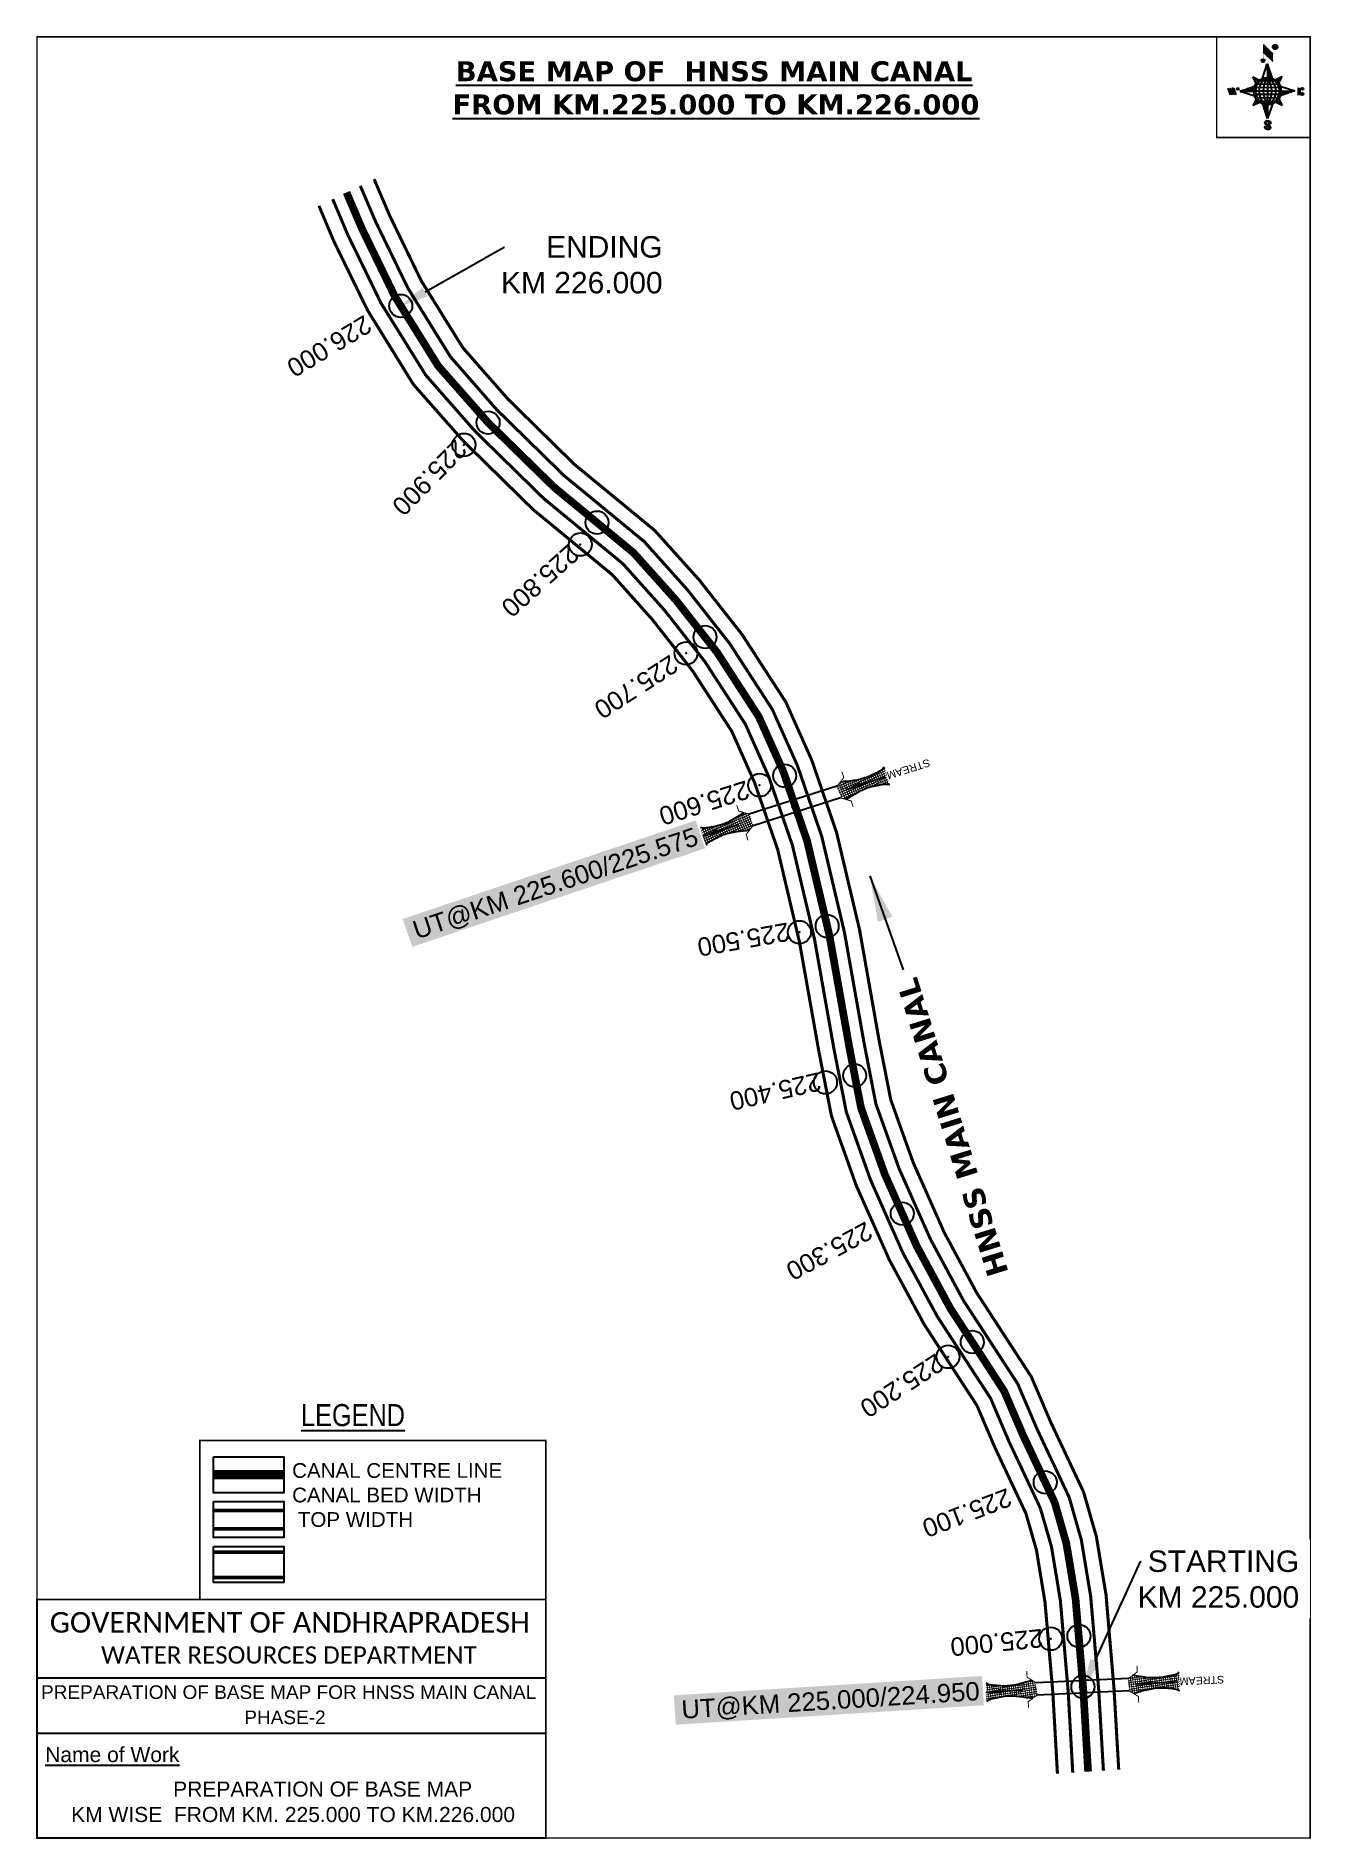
# Model space of a CAD drawing. Header units: inches. Extents: x 749318 to 750150, y 1626701 to 1627878.
import ezdxf
from ezdxf import colors
from ezdxf.entities.mleader import LeaderData, LeaderLine
from ezdxf.enums import TextEntityAlignment as Align
from ezdxf.math import Vec2, Vec3

# ---------------------------------------------------------------- set-up
doc = ezdxf.new("R2010")
doc.units = ezdxf.units.IN
doc.header["$LTSCALE"] = 15
doc.header["$MEASUREMENT"] = 0
doc.header["$PDMODE"] = 32
doc.header["$PDSIZE"] = 15
doc.linetypes.add('HIDDEN2', pattern=[0.1875, 0.125, -0.0625])
for name, color, linetype in [('AQUADUCT', 1, 'Continuous'), ('bord', 1, 'Continuous'), ('CANAL1', 7, 'Continuous'), ('CSMark', 72, 'Continuous'), ('DCBMS', 232, 'Continuous'), ('PAGE', 7, 'Continuous'), ('STRUCTURE', 5, 'Continuous'), ('TEXT', 6, 'Continuous')]:
    doc.layers.add(name, color=color, linetype=linetype)
doc.styles.add('ARIALN', font='ARIALN.TTF')
doc.styles.get("Standard").update_dxf_attribs({"font": 'arial.ttf'})
doc.dimstyles.get("Standard").update_dxf_attribs({"dimtxt": 20, "dimasz": 0.18, "dimexe": 0.18, "dimexo": 0.0625, "dimgap": 0.09, "dimtad": 0, "dimtih": 1, "dimtoh": 1, "dimdec": 4, "dimzin": 0, "dimdsep": 46, "dimtxsty": 'Standard', "dimcen": 0.09, "dimadec": 0, "dimazin": 0, "dimtfac": 1, "dimtdec": 4, "dimtofl": 0, "dimtmove": 0, "dimatfit": 3, "dimfxl": 1, "dimtolj": 1, "dimtzin": 0, "dimarcsym": 0})
pattern_1 = [(267.297113149, (-8720374.938, 50637915.138), (10.5367255337, -0.497431438), [])]
pattern_2 = [(357.297113149, (-8720374.938, 50637915.138), (0.497431438, 10.5367255337), [])]

# ---------------------------------------------------------------- blocks, each defined once
blk = doc.blocks.new('*X26')
at = {"color": 0, "linetype": 'Continuous'}
for p, q in [((6321.6, 240.5), (6322.3, 241.2)), ((6321.6, 240.3), (6322.3, 241)), ((6321.6, 240.1), (6322.3, 240.8)), ((6321.6, 239.9), (6322.4, 240.7)), ((6321.6, 239.8), (6322.4, 240.6)), ((6321.6, 239.6), (6322.5, 240.5)), ((6321.6, 239.4), (6322.5, 240.3)), ((6321.6, 239.2), (6322.6, 240.2)), ((6321.7, 239.1), (6322.6, 240.1)), ((6321.8, 240.8), (6322.4, 241.4)), ((6321.8, 239), (6322.7, 240)), ((6321.8, 239), (6322.8, 239.9)), ((6321.9, 238.9), (6322.9, 239.8)), ((6322, 238.8), (6323, 239.7)), ((6322.1, 241.3), (6322.4, 241.6)), ((6322.1, 238.7), (6323.1, 239.6)), ((6322.2, 238.6), (6323.1, 239.6)), ((6322.3, 238.5), (6323.2, 239.5)), ((6322.4, 238.5), (6323.3, 239.4)), ((6322.5, 238.4), (6323.4, 239.3)), ((6322.7, 238.4), (6323.6, 239.3)), ((6322.8, 238.3), (6323.7, 239.2)), ((6322.9, 238.3), (6323.8, 239.1)), ((6323.1, 238.2), (6323.9, 239.1)), ((6323.2, 238.2), (6324, 239)), ((6323.3, 238.2), (6324.2, 239)), ((6323.5, 238.1), (6324.3, 238.9)), ((6323.7, 238.1), (6324.4, 238.9)), ((6323.8, 238.1), (6324.6, 238.8)), ((6324.1, 238.2), (6324.7, 238.8)), ((6324.3, 238.3), (6324.9, 238.8)), ((6324.6, 238.3), (6325.1, 238.8)), ((6324.8, 238.4), (6325.2, 238.8)), ((6325.1, 238.5), (6325.4, 238.8)), ((6325.4, 238.6), (6325.6, 238.8))]:
    blk.add_line(p, q, dxfattribs=at)
blk = doc.blocks.new('*X25')
at = {"color": 0, "linetype": 'Continuous'}
for p, q in [((6324.4, 240.3), (6324.5, 240.4)), ((6324.6, 240.3), (6324.8, 240.5)), ((6324.7, 240.2), (6325, 240.5)), ((6324.8, 240.2), (6325.2, 240.6)), ((6325, 240.1), (6325.5, 240.6)), ((6325.1, 240.1), (6325.6, 240.6)), ((6325.2, 240), (6325.8, 240.6)), ((6325.3, 240), (6326, 240.6)), ((6325.4, 239.9), (6326.1, 240.6)), ((6325.5, 239.8), (6326.2, 240.5)), ((6325.6, 239.8), (6326.3, 240.5)), ((6325.7, 239.7), (6326.5, 240.4)), ((6325.9, 239.6), (6326.6, 240.3)), ((6326, 239.5), (6326.7, 240.3)), ((6326, 239.4), (6326.8, 240.2)), ((6326.1, 239.3), (6327, 240.2)), ((6326.2, 239.3), (6327.1, 240.1)), ((6326.3, 239.2), (6327.1, 240)), ((6326.4, 239.1), (6327.2, 239.9)), ((6326.5, 239), (6327.3, 239.8)), ((6326.5, 238.9), (6327.4, 239.7)), ((6326.6, 238.8), (6327.5, 239.6)), ((6326.7, 238.7), (6327.5, 239.5)), ((6326.8, 238.6), (6327.6, 239.4)), ((6326.8, 238.5), (6327.7, 239.3)), ((6326.8, 236.5), (6327.4, 237)), ((6326.9, 238.3), (6327.8, 239.2)), ((6326.9, 238.2), (6327.9, 239.1)), ((6326.9, 236.8), (6327.6, 237.4)), ((6327, 238.1), (6327.8, 239)), ((6327, 237.9), (6327.8, 238.8)), ((6327, 237.8), (6327.8, 238.6)), ((6327, 237.6), (6327.8, 238.4)), ((6327, 237.4), (6327.8, 238.2)), ((6327, 237.3), (6327.8, 238)), ((6327, 237.1), (6327.8, 237.9))]:
    blk.add_line(p, q, dxfattribs=at)
blk = doc.blocks.new('H')
at = {"layer": 'bord', "extrusion": (0.000427885, 0.004792, 0.999988)}
h = blk.add_hatch(dxfattribs=at)
h.set_pattern_fill('LINE', color=8, scale=84.387686, angle=-2.7029, style=0)
h.set_pattern_definition(pattern_2)
h.paths.add_polyline_path([(-492, 786, -0.090992), (-448, 775), (-486, 912)])
h = blk.add_hatch(dxfattribs=at)
h.set_pattern_fill('LINE', color=8, scale=84.387686, angle=-92.7029, style=0)
h.set_pattern_definition(pattern_1)
h.paths.add_polyline_path([(-625, 665, -0.090992), (-615, 710), (-751, 671)])
h = blk.add_hatch(dxfattribs=at)
h.set_pattern_fill('LINE', color=8, scale=84.387686, angle=-2.7029, style=0)
h.set_pattern_definition(pattern_2)
h.paths.add_polyline_path([(-504, 533, -0.090992), (-549, 543), (-510, 406)])
h = blk.add_hatch(dxfattribs=at)
h.set_pattern_fill('LINE', color=8, scale=84.387686, angle=-92.7029, style=0)
h.set_pattern_definition(pattern_1)
h.paths.add_polyline_path([(-246, 647), (-372, 653, -0.090992), (-382, 609)])
for p, q in [((-519, 1020, -1217), (-435, 927, -1216)), ((-516, 1087, -1217), (-432, 994, -1217)), ((-538, 774, -1216), (-487, 906, -1216)), ((-487, 906, -1216), (-493, 780, -1216)), ((-487, 906, -1216), (-448, 769, -1216)), ((-865, 701, -1215), (-847, 638, -1215)), ((-847, 700, -1215), (-829, 637, -1215)), ((-829, 699, -1215), (-811, 636, -1215)), ((-829, 699, -1215), (-811, 698, -1215)), ((-811, 698, -1215), (-794, 635, -1215)), ((-752, 665, -1215), (-615, 704, -1215)), ((-627, 794, -1216), (-567, 760, -1216)), ((-627, 794, -1216), (-584, 747, -1215)), ((-599, 731, -1215), (-627, 794, -1216)), ((-421, 753, -1216), (-359, 781, -1216)), ((-359, 781, -1216), (-405, 739, -1216)), ((-359, 781, -1216), (-392, 721, -1215)), ((-379, 693, -1215), (-246, 641, -1215)), ((-213, 669, -1215), (-217, 601, -1215)), ((-752, 665, -1215), (-625, 659, -1215)), ((-619, 614, -1215), (-752, 665, -1215)), ((-639, 526, -1214), (-606, 585, -1215)), ((-639, 526, -1214), (-593, 568, -1215)), ((-577, 553, -1215), (-639, 526, -1214)), ((-511, 400, -1214), (-549, 537, -1214)), ((-460, 533, -1215), (-511, 400, -1214)), ((-505, 527, -1214), (-511, 400, -1214)), ((-371, 513, -1214), (-431, 546, -1215)), ((-371, 513, -1214), (-414, 560, -1215)), ((-399, 576, -1215), (-371, 513, -1214)), ((-246, 641, -1215), (-383, 603, -1215)), ((-373, 647, -1215), (-246, 641, -1215)), ((-197, 600, -1215), (-194, 668, -1215))]:
    blk.add_line(p, q, dxfattribs=at)
at = {"layer": 'bord', "color": 8, "linetype": 'ByBlock', "extrusion": (0.000427885, 0.004792, 0.999988)}
for p, q in [((-375, 679, -1215), (-620, 691, -1215)), ((-386, 711, -1215), (-605, 722, -1215)), ((-411, 744, -1216), (-578, 752, -1216)), ((-493, 780, -1216), (-505, 527, -1214)), ((-373, 647, -1215), (-625, 659, -1215)), ((-378, 616, -1215), (-623, 628, -1215)), ((-392, 585, -1215), (-611, 595, -1215)), ((-420, 555, -1215), (-587, 562, -1215))]:
    blk.add_line(p, q, dxfattribs=at)
at = {"layer": 'bord', "extrusion": (0.000427885, 0.004792, 0.999988), "elevation": -1212}
for points, const_width in [([(-522, 960), (-516, 1093)], 1.61), ([(-434, 933), (-428, 1066)], 1.61), ([(-870, 707), (-846, 706)], 0.642), ([(-829, 643), (-821, 678)], 0.642), ([(-793, 641), (-782, 694)], 0.642), ([(-223, 676), (-174, 673)], 0.706), ([(-829, 643), (-855, 644)], 0.642), ([(-811, 642), (-784, 641)], 0.642), ([(-177, 605), (-226, 607)], 0.706), ([(-195, 645), (-185, 644)], 0.706)]:
    blk.add_lwpolyline(points, dxfattribs=dict(at, const_width=const_width))
for points, const_width in [([(-414, 1073, 1), (-398, 1058, 1)], 22.3), ([(-530, 950, 1), (-520, 939, 1)], 14.8), ([(-776, 697, 1), (-769, 690, 1)], 8.9), ([(-180, 618, 1), (-173, 611, 1)], 9.79), ([(-178, 667, 1), (-171, 660, 1)], 9.79), ([(-490, 362, 1), (-498, 369, 1)], 11.1), ([(-525, 322, 1), (-533, 329, 1)], 11.1)]:
    blk.add_lwpolyline(points, format="xyb", close=True, dxfattribs=dict(at, const_width=const_width))
for points in [[(-537, 317), (-531, 310), (-520, 307), (-505, 307), (-494, 310), (-486, 318), (-487, 326), (-491, 333), (-494, 336), (-503, 341), (-522, 347), (-530, 352), (-534, 355), (-537, 363), (-537, 373), (-530, 381), (-520, 384), (-504, 384), (-493, 380), (-487, 373)], [(-522, 348), (-526, 354), (-528, 361), (-528, 371), (-526, 375), (-521, 381), (-515, 384)], [(-505, 307), (-499, 312), (-497, 319), (-497, 327), (-501, 335), (-509, 343)]]:
    blk.add_lwpolyline(points, dxfattribs=at)
at = {"layer": 'bord', "extrusion": (0.000427885, 0.004792, 0.999988)}
for centre, radius in [((-406, 1065, -1212), 22.3), ((-525, 944, -1212), 14.8), ((-773, 694, -1212), 8.9), ((-498, 659, -1212), 127), ((-177, 615, -1212), 9.79), ((-174, 663, -1212), 9.79), ((-494, 365, -1212), 11.1), ((-529, 325, -1212), 11.1)]:
    blk.add_circle(centre, radius, dxfattribs=at)
at = {"layer": 'bord', "color": 8, "linetype": 'ByBlock', "extrusion": (0.000427885, 0.004792, 0.999988)}
for centre, radius, start, end in [((-482, 658, -1212), 128, 94.9254, 259.6691), ((-437, 656, -1212), 141, 113.2864, 241.308), ((-316, 651, -1212), 222, 142.5892, 212.0053), ((-560, 662, -1212), 141, 293.2864, 61.308), ((-681, 668, -1212), 222, 322.5892, 32.0053), ((-515, 660, -1212), 128, 274.9254, 79.6691)]:
    blk.add_arc(centre, radius, start, end, dxfattribs=at)
at = {"layer": 'bord', "extrusion": (0.000427885, 0.004792, 0.999988)}
for points in [[(-516, 1093, -1212), (-431, 1000, -1212), (-519, 1026, -1212), (-434, 933, -1212)], [(-864, 707, -1212), (-846, 706, -1212), (-846, 644, -1212), (-829, 643, -1212)], [(-829, 705, -1212), (-811, 704, -1212), (-811, 642, -1212), (-793, 641, -1212)], [(-193, 674, -1212), (-197, 606, -1212), (-213, 675, -1212), (-216, 607, -1212)]]:
    blk.add_solid(points, dxfattribs=at)
at = {"layer": 'bord', "extrusion": (0.000427885, 0.004792, 0.999988), "xscale": 7.977342409717546, "yscale": 7.977342408231451, "zscale": 7.977342408476333, "rotation": 138.0840426661453}
for name, p in [('*X25', (38301, -31929, -1212)), ('*X26', (38314, -31951, -1212))]:
    blk.add_blockref(name, p, dxfattribs=at)
blk = doc.blocks.new('UT')
at = {"layer": 'STRUCTURE'}
h = blk.add_hatch(dxfattribs=at)
h.set_pattern_fill('DASH', color=150, scale=8, angle=-39.6278, style=0)
h.set_pattern_definition([(320.372247933, (-4370.464, -6260.8811), (1.40800153113, 0.132407282), [1, -1])])
h.paths.add_polyline_path([(765163, 1700681.9), (765165.6, 1700680.6), (765167.2, 1700680.3), (765169.1, 1700680), (765172.4, 1700679.6), (765176.4, 1700679.3), (765179.5, 1700679.5), (765183.1, 1700679.9), (765187.7, 1700680.9), (765188.9, 1700681.2), (765193.1, 1700682.2), (765196.1, 1700680.2), (765196.1, 1700672.2), (765193.1, 1700670.2), (765190.5, 1700670.8), (765188.1, 1700671.3), (765185.5, 1700671.8), (765183.6, 1700672.1), (765181, 1700672.5), (765180.3, 1700672.5), (765178.5, 1700672.6), (765176.7, 1700672.6), (765174.6, 1700672.5), (765172.5, 1700672.3), (765170.4, 1700672), (765168.5, 1700671.7), (765166.1, 1700671.2), (765165, 1700670.8), (765163, 1700669.7)])
h.paths.add_polyline_path([(765259.1, 1700682.2), (765256.1, 1700680.2), (765256.1, 1700672.2), (765259.1, 1700670.2), (765261.9, 1700671), (765264.4, 1700671.6), (765266.4, 1700672), (765269.1, 1700672.5), (765272.7, 1700673), (765276.1, 1700673.1), (765278.6, 1700672.9), (765281.2, 1700672.7), (765283.9, 1700672.3), (765286.4, 1700671.9), (765288, 1700671.3), (765289.2, 1700670.6), (765289.1, 1700682.7), (765287.6, 1700681.8), (765285.7, 1700681.2), (765283, 1700680.7), (765281.2, 1700680.4), (765276.7, 1700679.9), (765272.7, 1700679.9), (765268.7, 1700680.3), (765264.8, 1700681), (765261.2, 1700681.7)])
at = {"layer": 'STRUCTURE', "color": 150, "const_width": 0.628}
for points in [[(765190.1, 1700688.2), (765190.1, 1700684.2), (765196.1, 1700680.2), (765256.1, 1700680.2), (765262.1, 1700684.2), (765262.1, 1700688.2)], [(765190.1, 1700664.2), (765190.1, 1700668.2), (765196.1, 1700672.2), (765256.1, 1700672.2), (765262.1, 1700668.2), (765262.1, 1700664.2)]]:
    blk.add_lwpolyline(points, dxfattribs=at)
at = {"layer": 'STRUCTURE', "color": 150}
for points in [[(765196.1, 1700680.2), (765256.1, 1700680.2)], [(765196.1, 1700672.2), (765256.1, 1700672.2)], [(765196.1, 1700672.2), (765256.1, 1700672.2)]]:
    blk.add_lwpolyline(points, dxfattribs=at)
at = {"layer": 'STRUCTURE', "color": 0}
blk.add_circle((765226.1, 1700676.2), 1.89, dxfattribs=at)
at = {"layer": 'STRUCTURE', "color": 150}
for points in [[(765163, 1700681.9), (765164.4, 1700681.1), (765167.9, 1700680.2), (765171.2, 1700679.8), (765176.1, 1700679.4), (765184.7, 1700680.3), (765193.1, 1700682.2)], [(765289.1, 1700682.7), (765287.8, 1700681.9), (765284.3, 1700680.9), (765280.9, 1700680.4), (765276.1, 1700679.8), (765267.4, 1700680.5), (765259.1, 1700682.2)], [(765163, 1700669.7), (765164.3, 1700670.6), (765167.8, 1700671.6), (765171.2, 1700672.1), (765176, 1700672.6), (765184.7, 1700672), (765193.1, 1700670.2)], [(765289.2, 1700670.6), (765287.8, 1700671.4), (765284.2, 1700672.3), (765280.9, 1700672.7), (765276.1, 1700673.1), (765267.4, 1700672.2), (765259.1, 1700670.2)]]:
    blk.add_spline(points, degree=3, dxfattribs=at)
at = {"layer": 'STRUCTURE', "color": 0}
blk.add_text('STREAM', height=5, dxfattribs=at).set_placement((765148.2, 1700675.8), align=Align.MIDDLE_CENTER)
for points in [[(765190.9, 1700676), (765164.2, 1700675.8)], [(765289.3, 1700676.7), (765265.4, 1700676.4)]]:
    blk.add_leader(points, dimstyle='Standard', override={"dimasz": 10, "dimgap": 0.09, "dimtad": 0}, dxfattribs=at)

msp = doc.modelspace()

# ---------------------------------------------------------------- linework, layer by layer
at = {"layer": 'CANAL1', "color": 5, "const_width": 2}
for points in [[(750014.4, 1626745.9), (750011.3, 1626799), (750006.1, 1626859.5), (750000, 1626896.5), (749992, 1626924.4), (749971.1, 1626968.8), (749958.5, 1626998.3), (749923.1, 1627052.6), (749901.6, 1627092.5), (749881, 1627138.9), (749865.9, 1627181), (749858.2, 1627220.7), (749845.4, 1627292.8), (749830.6, 1627355.4), (749814.7, 1627401.7), (749798.3, 1627438.4), (749770.5, 1627481.3), (749743, 1627516.3), (749714.7, 1627547.9), (749662.3, 1627591), (749618.6, 1627633.8), (749588.2, 1627668.5), (749560.5, 1627713.2), (749539.5, 1627756.4), (749529.4, 1627780)], [(749994.4, 1626744.6), (749991.4, 1626797.6), (749986.3, 1626857), (749980.5, 1626892.1), (749973.2, 1626917.3), (749952.8, 1626960.6), (749940.8, 1626988.8), (749905.9, 1627042.4), (749883.6, 1627083.6), (749862.4, 1627131.4), (749846.6, 1627175.7), (749838.5, 1627217), (749825.8, 1627288.7), (749811.4, 1627349.8), (749796, 1627394.4), (749780.7, 1627428.8), (749754.2, 1627469.7), (749727.7, 1627503.4), (749700.8, 1627533.4), (749649, 1627576.1), (749604.1, 1627620.1), (749572.1, 1627656.5), (749542.9, 1627703.5), (749521.2, 1627748.1), (749511.4, 1627771.3)]]:
    msp.add_lwpolyline(points, dxfattribs=at)
at = {"layer": 'CANAL1', "color": 200, "const_width": 2}
for points in [[(750024.4, 1626746.6), (750021.3, 1626799.7), (750016.1, 1626860.7), (750009.8, 1626898.7), (750001.4, 1626927.9), (749980.2, 1626972.9), (749967.3, 1627003), (749931.7, 1627057.7), (749910.6, 1627096.9), (749890.3, 1627142.6), (749875.6, 1627183.7), (749868, 1627222.5), (749855.2, 1627294.8), (749840.2, 1627358.2), (749824, 1627405.4), (749807.1, 1627443.2), (749778.6, 1627487.2), (749750.7, 1627522.7), (749721.6, 1627555.1), (749669, 1627598.4), (749625.9, 1627640.7), (749596.3, 1627674.4), (749569.2, 1627718), (749548.6, 1627760.5), (749538.4, 1627784.4)], [(749984.4, 1626744), (749981.4, 1626796.8), (749976.3, 1626855.7), (749970.7, 1626889.9), (749963.8, 1626913.8), (749943.7, 1626956.5), (749931.9, 1626984.1), (749897.3, 1627037.3), (749874.7, 1627079.2), (749853.1, 1627127.7), (749836.9, 1627173.1), (749828.7, 1627215.2), (749816, 1627286.7), (749801.8, 1627347), (749786.7, 1627390.7), (749771.9, 1627424), (749746, 1627463.9), (749720, 1627497), (749693.9, 1627526.2), (749642.3, 1627568.7), (749596.9, 1627613.2), (749564, 1627650.5), (749534.2, 1627698.7), (749512.1, 1627743.9), (749502.4, 1627767)]]:
    msp.add_lwpolyline(points, dxfattribs=at)
at = {"layer": 'CANAL1', "color": 1, "linetype": 'HIDDEN2', "ltscale": 8, "const_width": 5}
msp.add_lwpolyline([(750004.4, 1626745.3), (750001.3, 1626798.3), (750001.1, 1626800.6), (749998.3, 1626833.7), (749996.2, 1626858.2), (749990.2, 1626894.3), (749982.6, 1626920.9), (749962, 1626964.7), (749949.6, 1626993.6), (749928.8, 1627025.6), (749914.5, 1627047.5), (749892.6, 1627088.1), (749871.7, 1627135.1), (749856.2, 1627178.4), (749852.1, 1627199.5), (749848.4, 1627218.8), (749835.6, 1627290.8), (749821, 1627352.6), (749813.2, 1627375.4), (749805.4, 1627398.1), (749789.5, 1627433.6), (749762.3, 1627475.5), (749735.3, 1627509.8), (749707.7, 1627540.6), (749655.6, 1627583.6), (749612.8, 1627625.5), (749580.2, 1627662.5), (749551.7, 1627708.3), (749530.4, 1627752.2), (749520.4, 1627775.7)], dxfattribs=at)
at = {"layer": 'CANAL1', "color": 1, "linetype": 'HIDDEN2', "ltscale": 100, "const_width": 6, "elevation": -0.4}
msp.add_lwpolyline([(749479.5, 1626939), (749433.5, 1626939)], dxfattribs=at)
at = {"layer": 'CANAL1', "color": 5, "const_width": 2.4, "elevation": -0.4}
for points in [[(749479.5, 1626915.7), (749433.5, 1626915.7)], [(749479.5, 1626903.7), (749433.5, 1626903.7)]]:
    msp.add_lwpolyline(points, dxfattribs=at)
at = {"layer": 'CANAL1', "color": 200, "const_width": 2.4, "elevation": -0.4}
for points in [[(749479.5, 1626888.5), (749433.5, 1626888.5)], [(749479.5, 1626872), (749433.5, 1626872)]]:
    msp.add_lwpolyline(points, dxfattribs=at)
at = {"layer": 'CSMark', "color": 2}
for p in [(749555.8, 1627701.7), (749597, 1627611), (749673, 1627546), (749742, 1627475), (749790, 1627389), (749816, 1627293), (749833, 1627195), (749883.1, 1627109.4), (749928.8, 1627025.6), (749913, 1627016), (749976.4, 1626934.1), (749980, 1626832)]:
    msp.add_point(p, dxfattribs=at)
at = {"layer": 'CSMark', "color": 3}
for p in [(749612.8, 1627625.5), (749683.9, 1627560.3), (749754.4, 1627485.6), (749806.4, 1627395.1), (749834.1, 1627297), (749852.1, 1627199.5), (749928.8, 1627025.6), (749998.4, 1626833.8)]:
    msp.add_point(p, dxfattribs=at)
at = {"layer": 'CSMark'}
msp.add_point((750001, 1626800.6), dxfattribs=at)
at = {"layer": 'PAGE', "const_width": 1}
msp.add_lwpolyline([(750149.4, 1626702), (750149.4, 1627877.2), (749318.4, 1627877.2), (749318.4, 1626702), (750149.4, 1626702)], dxfattribs=at)
at = {"layer": 'PAGE'}
for points, const_width in [([(750149.4, 1627877.2), (750088.3, 1627877.2), (750088.3, 1627811.5), (750149.4, 1627811.5)], 1), ([(749424.7, 1626961.4), (749650.5, 1626961.4), (749650.5, 1626857.6), (749424.7, 1626857.6)], 1.2), ([(749318.4, 1626857.6), (749650.5, 1626857.6), (749650.5, 1626702), (749318.4, 1626702)], 1.2)]:
    msp.add_lwpolyline(points, close=True, dxfattribs=dict(at, const_width=const_width))
at = {"layer": 'PAGE', "elevation": -0.4}
for points in [[(749433.5, 1626950.7), (749479.5, 1626950.7), (749479.5, 1626927.2), (749433.5, 1626927.2)], [(749433.5, 1626921.5), (749479.5, 1626921.5), (749479.5, 1626898), (749433.5, 1626898)], [(749433.5, 1626892.2), (749479.5, 1626892.2), (749479.5, 1626868.7), (749433.5, 1626868.7)]]:
    msp.add_lwpolyline(points, close=True, dxfattribs=at)
at = {"layer": 'PAGE'}
for points in [[(749318.4, 1626806.6), (749650.5, 1626806.6)], [(749318.4, 1626770.3), (749650.5, 1626770.3)]]:
    msp.add_lwpolyline(points, dxfattribs=at)

# ---------------------------------------------------------------- block references
at = {"layer": 'AQUADUCT', "color": 1, "xscale": 0.0703495379661093, "yscale": 0.07034953800030053, "zscale": 0.07034953795990817, "rotation": 3.078330607406165}
msp.add_blockref('H', (750159, 1627797.8, 85.4), dxfattribs=at)
at = {"layer": 'STRUCTURE', "color": 0}
for p, rotation in [((961664.2, 3480208.2), 197.7027375455574), ((1433409.8, 3361972.9), 182.7282314396263)]:
    msp.add_blockref('UT', p, dxfattribs=dict(at, rotation=rotation))

# ---------------------------------------------------------------- texts
at = {"layer": 'CANAL1', "insert": (749939.5, 1627066), "char_height": 14, "width": 205.129, "attachment_point": 1, "rotation": 107.2502}
msp.add_mtext('\\pi0.96322;{\\fVerdana|b1|i0|c0|p34;HNSS MAIN CANAL}', dxfattribs=at)
at = {"layer": 'CSMark', "color": 1}
for s, rotation, p in [('226.000', 211.1327, (749535.1, 1627691)), ('225.900', 225.5604, (749595.8, 1627611.2)), ('225.800', 221.8461, (749669.4, 1627542.5)), ('225.700', 212.9341, (749734.9, 1627469.5)), ('225.600', 197.6301, (749782.8, 1627386.5)), ('225.500', 190.0327, (749809.3, 1627293.5)), ('225.400', 192.9833, (749829.8, 1627195.9)), ('225.300', 208.3283, (749862.2, 1627099.3)), ('225.200', 213.0871, (749908.3, 1627013.6)), ('225.100', 200.9227, (749953.7, 1626924.9)), ('225.000', 185.6831, (749974.9, 1626832.5))]:
    msp.add_text(s, height=12, rotation=rotation, dxfattribs=at).set_placement(p, align=Align.MIDDLE_LEFT)
at = {"layer": 'PAGE', "extrusion": (0.000201441, 0.004807, 0.999988), "style": 'ARIALN'}
msp.add_text('%%ULEGEND', height=14.4, rotation=359.9999, dxfattribs=at).set_placement((749524.6, 1626958.4, 7971.6), align=Align.MIDDLE)
at = {"layer": 'PAGE', "extrusion": (0.000201441, 0.004807, 0.999988)}
for s, height, p in [('PREPARATION OF BASE MAP FOR HNSS MAIN CANAL', 8.878, (749321, 1626773.2, 7970.7)), ('%%UName of Work', 9.822, (749323.7, 1626732, 7969.3))]:
    msp.add_text(s, height=height, rotation=359.9999, dxfattribs=at).set_placement(p)
for s, height, p in [('PHASE-2', 8.88, (749480.2, 1626761.2, 7970.6)), ('PREPARATION OF BASE MAP', 9.822, (749504.8, 1626714.4, 7969.4)), ('KM WISE  FROM KM. 225.000 TO KM.226.000', 9.822, (749485.5, 1626697.8, 7969.4))]:
    msp.add_text(s, height=height, rotation=359.9999, dxfattribs=at).set_placement(p, align=Align.MIDDLE_CENTER)
at = {"layer": 'PAGE', "extrusion": (0.000201441, 0.004807, 0.999988), "attachment_point": 1, "text_direction": (1, -1e-06, -0.000201)}
for s, insert, char_height, width in [('CANAL CENTRE LINE CANAL BED WIDTH {\\H2.3717x; }\\P TOP WIDTH{\\H1.9152x; }', (749484.9, 1626946.6, -0.4), 9.6, 168.926), ('\\pi3.5885;{\\fCalibri|b0|i0|c0|p34;\\H1.3333x;GOVERNMENT OF ANDHRAPRADESH\\P\\pi37.073;\\H0.83998x;WATER RESOURCES DEPARTMENT}', (749323.1, 1626849.4, -1.3), 10.059, 321.276)]:
    msp.add_mtext(s, dxfattribs=dict(at, insert=insert, char_height=char_height, width=width))
at = {"layer": 'STRUCTURE', "color": 5, "char_height": 12, "attachment_point": 1, "bg_fill": 1, "box_fill_scale": 1.3, "bg_fill_color": 7, "bg_fill_true_color": 16777215, "bg_fill_transparency": 4390977}
for s, insert, width, rotation in [('\\pi0.71894;UT@KM 225.600/225.575', (749561.7, 1627299.4), 194.469, 18.5755), ('\\pi0.71894;UT@KM 225.000/224.950', (749737.9, 1626791.7), 194.338, 3.601)]:
    msp.add_mtext(s, dxfattribs=dict(at, insert=insert, width=width, rotation=rotation))
at = {"layer": 'TEXT', "color": 1, "insert": (749570, 1627861.3), "char_height": 13, "width": 379.826, "attachment_point": 1}
msp.add_mtext('\\pi21.755;{\\fVerdana|b1|i0|c0|p34;\\LBASE MAP OF  HNSS MAIN CANAL \\P\\pi19.564;FROM KM.225.000 TO KM.226.000}', dxfattribs=at)

# ---------------------------------------------------------------- leaders
at = {"layer": 'CANAL1'}
msp.add_leader([(749861.9, 1627329.7), (749883.7, 1627268.4)], dimstyle='Standard', override={"dimasz": 30, "dimgap": 0.09, "dimtad": 0}, dxfattribs=at)

# ---------------------------------------------------------------- next in the draw order: leaders
at = {"layer": 'DCBMS', "color": 5}
ml = msp.add_multileader_mtext('Standard', dxfattribs=at)
ml.set_content('ENDING \\PKM 226.000', color=5)
ml.set_leader_properties()
ml.build(insert=Vec2(0, 0))
ml.multileader.update_dxf_attribs({"dogleg_length": 0.36, "arrow_head_size": 20})
ctx = ml.context
ctx.base_point, ctx.char_height, ctx.arrow_head_size, ctx.landing_gap_size, ctx.plane_origin = Vec3(749623.6, 1627740.1), 14, 20, 0.09, Vec3(749767.2, 1627952.4)
ctx.text_align_type = 2
notes = []
notes.append((ctx, [(1, (1, 1, 0), (749623.2, 1627740.1), (1, 0), 0.36, [(0, [(749554.3, 1627700.9)], 0, [])])]))
ctx.mtext.insert, ctx.mtext.width, ctx.mtext.alignment, ctx.mtext.flow_direction = Vec3(749726.7, 1627747.2), 109.049, 3, 5
ctx.mtext.has_bg_fill, ctx.mtext.bg_color, ctx.mtext.bg_scale_factor, ctx.mtext.bg_transparency, ctx.mtext.use_window_bg_color = 1, -1027028792, 1.5, 0, 1
ml = msp.add_multileader_mtext('Standard', dxfattribs=at)
ml.set_content('STARTING \\PKM 225.000', color=5)
ml.set_leader_properties()
ml.build(insert=Vec2(0, 0))
ml.multileader.update_dxf_attribs({"dogleg_length": 0.36, "arrow_head_size": 20})
ctx = ml.context
ctx.base_point, ctx.char_height, ctx.arrow_head_size, ctx.landing_gap_size, ctx.plane_origin = Vec3(750039, 1626882.4), 14, 20, 0.09, Vec3(750182.7, 1627094.8)
ctx.text_align_type = 2
notes.append((ctx, [(1, (1, 1, 0), (750038.6, 1626882.4), (1, 0), 0.36, [(0, [(750000.6, 1626799.3)], 0, [])])]))
ctx.mtext.insert, ctx.mtext.width, ctx.mtext.alignment, ctx.mtext.flow_direction = Vec3(750142.2, 1626889.6), 109.049, 3, 5
ctx.mtext.has_bg_fill, ctx.mtext.bg_color, ctx.mtext.bg_scale_factor, ctx.mtext.bg_transparency, ctx.mtext.use_window_bg_color = 1, -1027028792, 1.5, 0, 1
for ctx, leaders in notes:
    for number, flags, end, landing, length, lines in leaders:
        leader = LeaderData()
        leader.index, (leader.has_last_leader_line, leader.has_dogleg_vector, leader.attachment_direction) = number, flags
        leader.last_leader_point, leader.dogleg_vector, leader.dogleg_length = Vec3(end), Vec3(landing), length
        for number, points, colour, breaks in lines:
            line = LeaderLine()
            line.index, line.vertices, line.color, line.breaks = number, Vec3.list(points), colors.encode_raw_color(colour), breaks
            leader.lines.append(line)
        ctx.leaders.append(leader)

doc.saveas('drawing.dxf')
